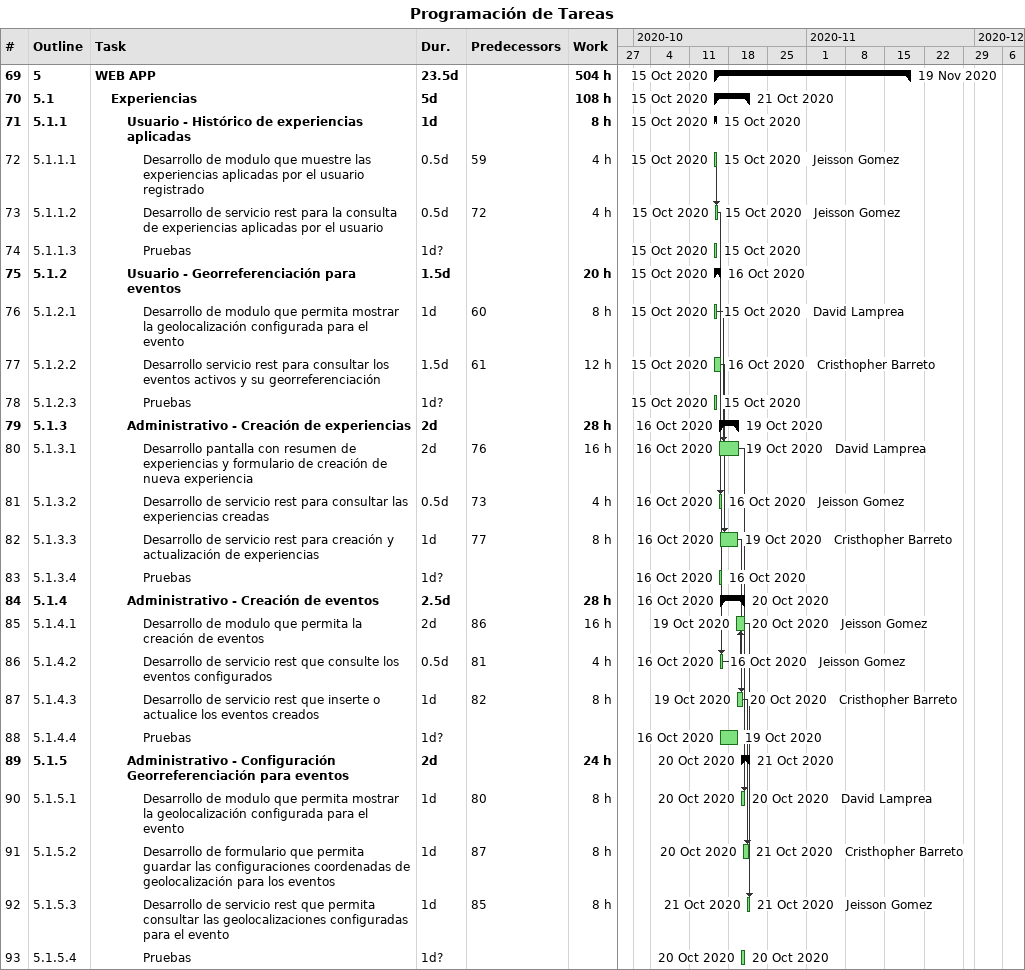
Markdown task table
Programación de Tareas

| ID | WBS | Task | Duration | Start | Finish | Predecessors | Resources | Work (h) |
|---|---|---|---|---|---|---|---|---|
| 69 | 5 | **WEB APP** | 23.5d | 2020-10-15 | 2020-11-19 |  |  | 504 |
| 70 | 5.1 | **Experiencias** | 5d | 2020-10-15 | 2020-10-21 |  |  | 108 |
| 71 | 5.1.1 | **Usuario - Histórico de experiencias aplicadas** | 1d | 2020-10-15 | 2020-10-15 |  |  | 8 |
| 72 | 5.1.1.1 | Desarrollo de modulo que muestre las experiencias aplicadas por el usuario registrado | 0.5d | 2020-10-15 | 2020-10-15 | 59 | Jeisson Gomez | 4 |
| 73 | 5.1.1.2 | Desarrollo de servicio rest para la consulta de experiencias aplicadas por el usuario | 0.5d | 2020-10-15 | 2020-10-15 | 72 | Jeisson Gomez | 4 |
| 74 | 5.1.1.3 | Pruebas | 1d? | 2020-10-15 | 2020-10-15 |  |  |  |
| 75 | 5.1.2 | **Usuario - Georreferenciación para eventos** | 1.5d | 2020-10-15 | 2020-10-16 |  |  | 20 |
| 76 | 5.1.2.1 | Desarrollo de modulo que permita mostrar la geolocalización configurada para el evento | 1d | 2020-10-15 | 2020-10-15 | 60 | David Lamprea | 8 |
| 77 | 5.1.2.2 | Desarrollo servicio rest para consultar los eventos activos y su georreferenciación | 1.5d | 2020-10-15 | 2020-10-16 | 61 | Cristhopher Barreto | 12 |
| 78 | 5.1.2.3 | Pruebas | 1d? | 2020-10-15 | 2020-10-15 |  |  |  |
| 79 | 5.1.3 | **Administrativo - Creación de experiencias** | 2d | 2020-10-16 | 2020-10-19 |  |  | 28 |
| 80 | 5.1.3.1 | Desarrollo pantalla con resumen de experiencias y formulario de creación de nueva experiencia | 2d | 2020-10-16 | 2020-10-19 | 76 | David Lamprea | 16 |
| 81 | 5.1.3.2 | Desarrollo de servicio rest para consultar las experiencias creadas | 0.5d | 2020-10-16 | 2020-10-16 | 73 | Jeisson Gomez | 4 |
| 82 | 5.1.3.3 | Desarrollo de servicio rest para creación y actualización de experiencias | 1d | 2020-10-16 | 2020-10-19 | 77 | Cristhopher Barreto | 8 |
| 83 | 5.1.3.4 | Pruebas | 1d? | 2020-10-16 | 2020-10-16 |  |  |  |
| 84 | 5.1.4 | **Administrativo - Creación de eventos** | 2.5d | 2020-10-16 | 2020-10-20 |  |  | 28 |
| 85 | 5.1.4.1 | Desarrollo de modulo que permita la creación de eventos | 2d | 2020-10-19 | 2020-10-20 | 86 | Jeisson Gomez | 16 |
| 86 | 5.1.4.2 | Desarrollo de servicio rest que consulte los eventos configurados | 0.5d | 2020-10-16 | 2020-10-16 | 81 | Jeisson Gomez | 4 |
| 87 | 5.1.4.3 | Desarrollo de servicio rest que inserte o actualice los eventos creados | 1d | 2020-10-19 | 2020-10-20 | 82 | Cristhopher Barreto | 8 |
| 88 | 5.1.4.4 | Pruebas | 1d? | 2020-10-16 | 2020-10-19 |  |  |  |
| 89 | 5.1.5 | **Administrativo - Configuración Georreferenciación para eventos** | 2d | 2020-10-20 | 2020-10-21 |  |  | 24 |
| 90 | 5.1.5.1 | Desarrollo de modulo que permita mostrar la geolocalización configurada para el evento | 1d | 2020-10-20 | 2020-10-20 | 80 | David Lamprea | 8 |
| 91 | 5.1.5.2 | Desarrollo de formulario que permita guardar las configuraciones coordenadas de geolocalización para los eventos | 1d | 2020-10-20 | 2020-10-21 | 87 | Cristhopher Barreto | 8 |
| 92 | 5.1.5.3 | Desarrollo de servicio rest que permita consultar las geolocalizaciones configuradas para el evento | 1d | 2020-10-21 | 2020-10-21 | 85 | Jeisson Gomez | 8 |
| 93 | 5.1.5.4 | Pruebas | 1d? | 2020-10-20 | 2020-10-20 |  |  |  |
